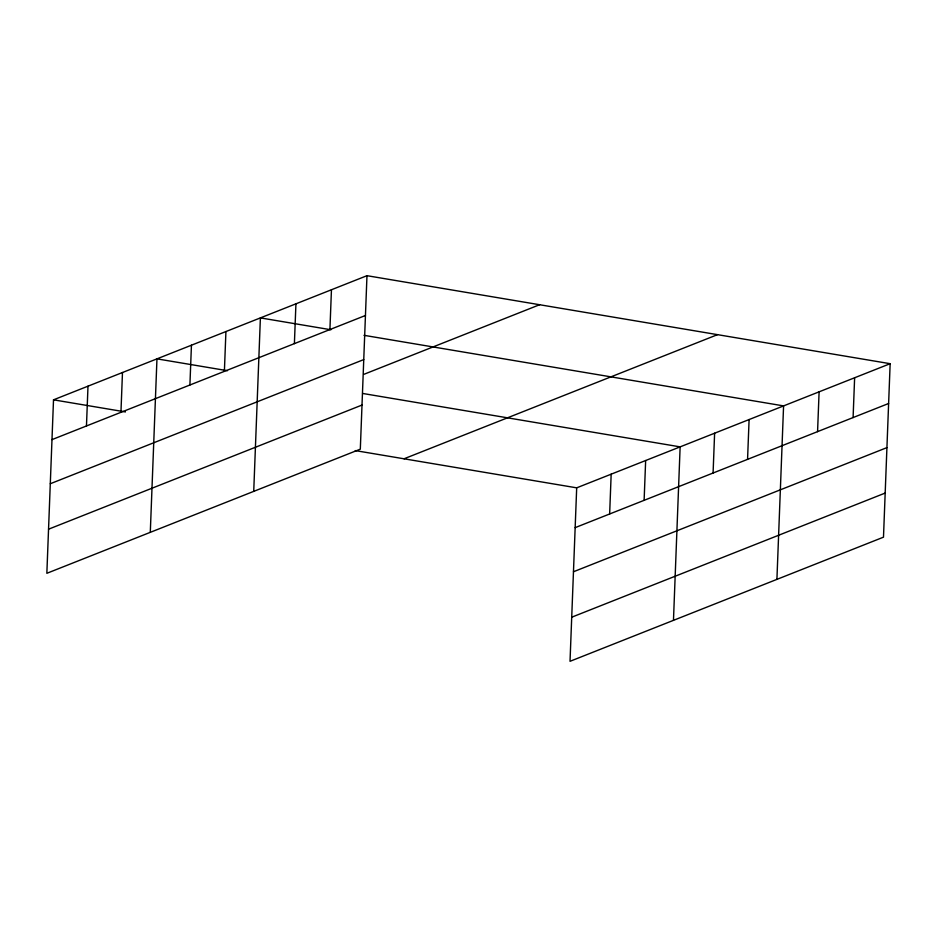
<?xml version="1.0" encoding="UTF-8"?>
<svg xmlns="http://www.w3.org/2000/svg" width="937" height="937" viewBox="0 0 937 937"><rect width="100%" height="100%" fill="white"/><g stroke="black" fill="none" stroke-linecap="round" stroke-linejoin="round"><path stroke-width="1.41" d="M366.976 275.689L53.514 399.83L46.85 573.303L360.312 449.163L366.976 275.689L890.15 363.697L883.486 537.17L570.024 661.311L576.688 487.837L890.15 363.697M86.462 425.972L87.996 386.173M120.943 412.315L122.478 372.516M150.295 532.333L156.959 358.859L227.457 370.712M189.906 385.013L191.441 345.203M224.388 371.357L225.922 331.546M253.728 491.375L260.392 317.889L330.902 329.754M294.394 343.633L295.928 303.822M329.918 329.555L331.452 289.756M609.647 513.98L611.17 474.181M644.117 500.335L645.652 460.524M673.469 620.353L680.133 446.867L362.596 393.446M713.08 473.021L714.615 433.21M747.562 459.364L749.096 419.553M776.914 579.382L783.578 405.897L363.989 335.317M817.568 431.641L819.102 391.83M853.092 417.574L854.626 377.763M51.98 439.629L365.442 315.488M50.293 483.738L363.755 359.597M364.083 374.25L539.618 304.724M48.548 529.194L362.01 405.053M404.046 458.79L717.508 334.65M575.166 527.636L888.616 403.496M573.467 571.757L886.929 447.617M571.722 617.202L885.184 493.061M53.514 399.83L125.453 411.929M355.264 450.592L576.688 487.837"/></g></svg>
